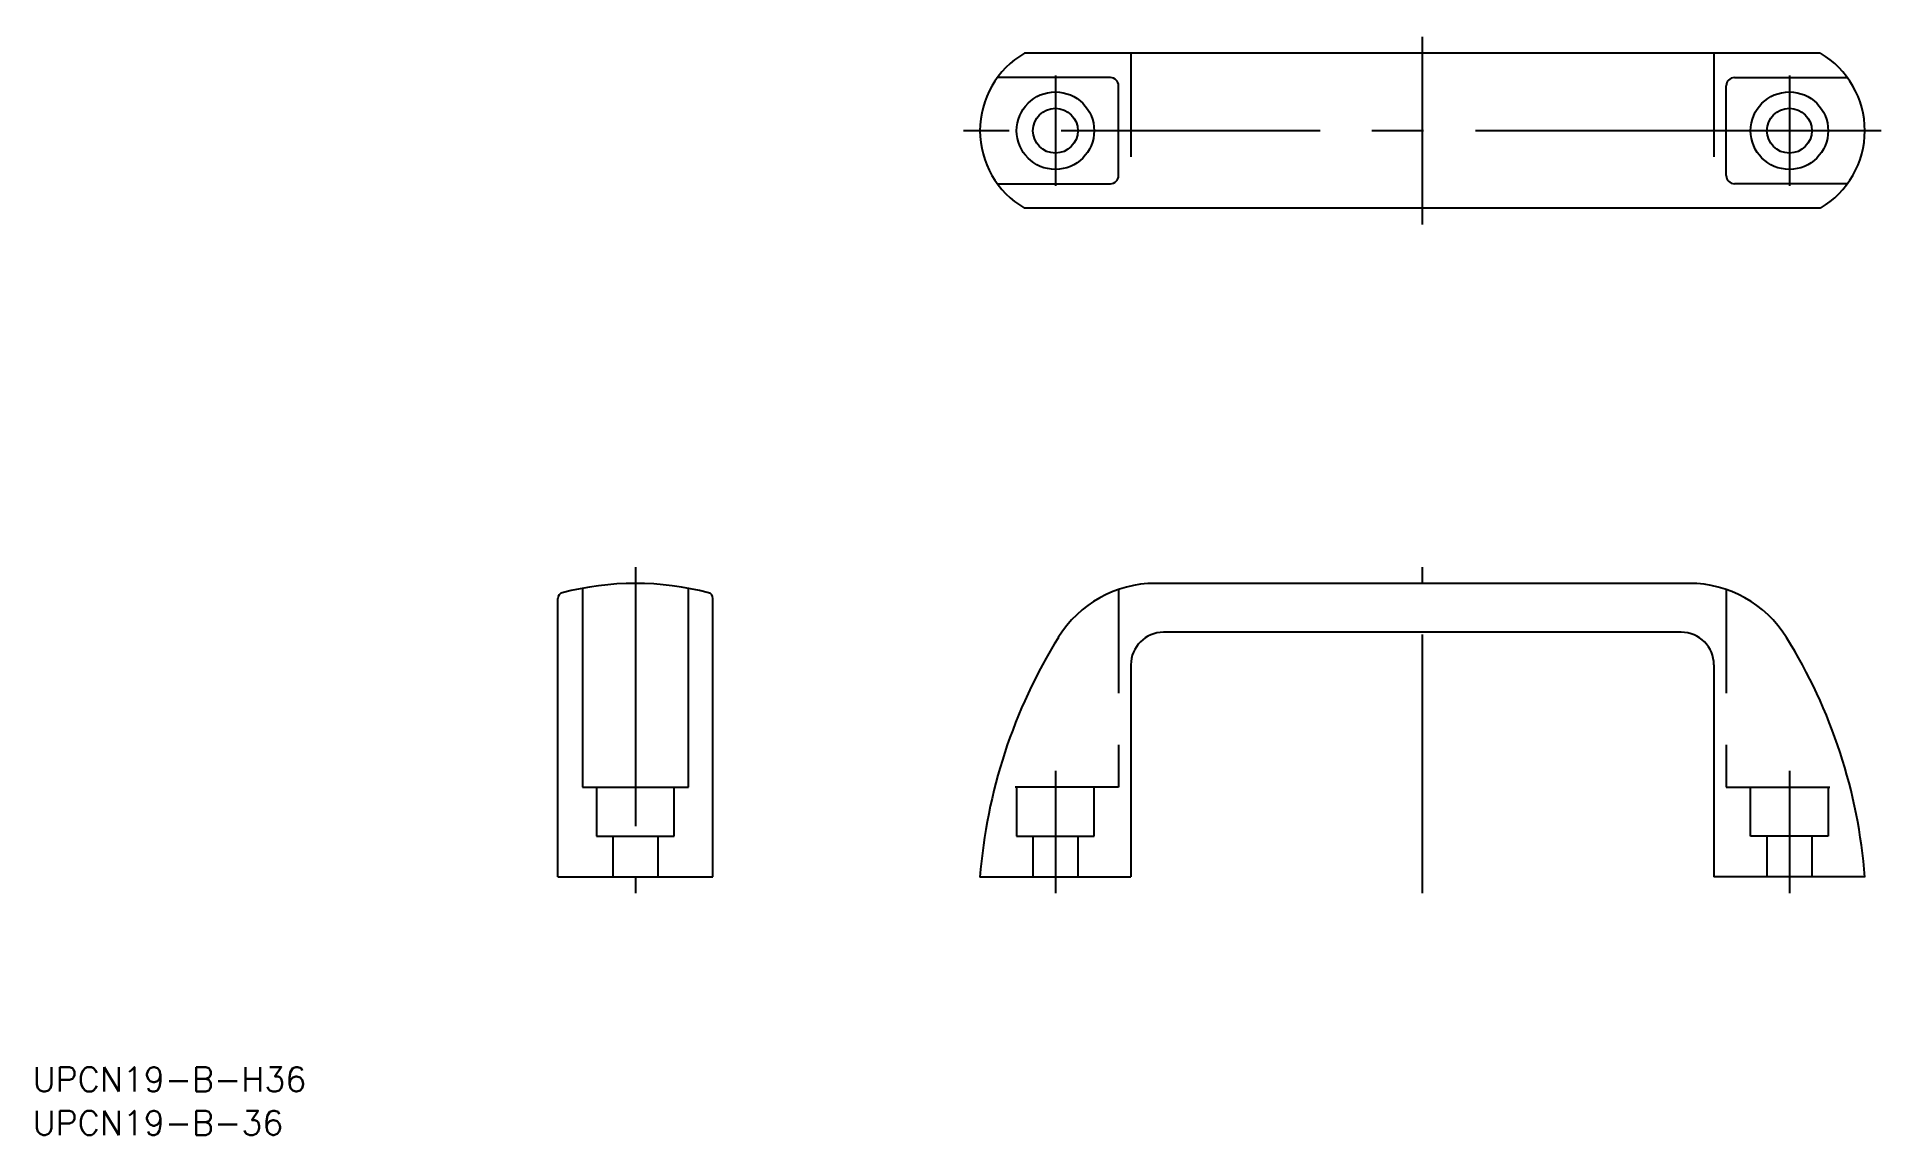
# Model space of a CAD drawing. Extents: x -73 to 153, y -32 to 103.
import ezdxf

# ---------------------------------------------------------------- set-up
doc = ezdxf.new("R2010")
doc.units = 0
doc.linetypes.add('CENTER', pattern=[50.8, 31.75, -6.35, 6.35, -6.35])
doc.linetypes.add('DASHED', pattern=[19.05, 12.7, -6.35])
doc.layers.get('0').update_dxf_attribs({"linetype": 'CONTINUOUS'})
doc.layers.add('CENTER', color=1, linetype='CENTER')
doc.styles.get("Standard").update_dxf_attribs({"font": 'txt.shx', "height": 3, "bigfont": 'bigfont.shx'})

msp = doc.modelspace()

# ---------------------------------------------------------------- linework, layer by layer
at = {"color": 7, "linetype": 'CONTINUOUS'}
for p, q in [((145.29, 101), (47.7, 101)), ((58.25, 98), (44.37, 98)), ((134.75, 98), (148.62, 98)), ((59.25, 86), (59.25, 97)), ((133.75, 86), (133.75, 97)), ((44.37, 85), (58.25, 85)), ((148.62, 85), (134.75, 85)), ((145.29, 82), (47.7, 82)), ((-9.5, 0), (-9.5, 34.16)), ((-6.5, 35.4), (-6.5, 11)), ((6.5, 11), (6.5, 35.4)), ((9.5, 0), (9.5, 34.16)), ((129.24, 36), (63.75, 36)), ((128.25, 30), (64.75, 30)), ((60.75, 26), (60.75, 0)), ((132.25, 26), (132.25, 0)), ((-6.5, 11), (6.5, 11)), ((-9.5, 0), (9.5, 0)), ((42.25, 0), (42.25, 0)), ((42.25, 0), (60.75, 0)), ((47.5, 0), (47.5, 0)), ((150.75, 0), (132.25, 0)), ((150.75, 0), (150.75, 0)), ((53, 0), (53, 0))]:
    msp.add_line(p, q, dxfattribs=at)
at = {"color": 3, "linetype": 'DASHED'}
for p, q in [((60.75, 101), (60.75, 82)), ((132.25, 101), (132.25, 82)), ((59.25, 35.25), (59.25, 11)), ((133.75, 35.25), (133.75, 11)), ((-4.75, 11), (-4.75, 5)), ((4.75, 5), (4.75, 11)), ((59.25, 11), (44.05, 11)), ((46.75, 11), (46.75, 5)), ((56.25, 5), (56.25, 11)), ((133.75, 11), (148.95, 11)), ((136.75, 5), (136.75, 11)), ((146.25, 11), (146.25, 5)), ((-4.75, 5), (4.75, 5)), ((-2.75, 5), (-2.75, 0)), ((2.75, 5), (2.75, 0)), ((46.75, 5), (56.25, 5)), ((48.75, 5), (48.75, 0)), ((54.25, 5), (54.25, 0)), ((146.25, 5), (136.75, 5)), ((138.75, 5), (138.75, 0)), ((144.25, 5), (144.25, 0))]:
    msp.add_line(p, q, dxfattribs=at)
at = {"color": 7, "linetype": 'CONTINUOUS'}
for centre, radius in [((51.5, 91.5), 4.75), ((141.5, 91.5), 4.75), ((51.5, 91.5), 2.75), ((141.5, 91.5), 2.75)]:
    msp.add_circle(centre, radius, dxfattribs=at)
for centre, radius, start, end in [((53.25, 91.5), 11, 120.2726, 239.7274), ((139.75, 91.5), 11, 300.2726, 59.7274), ((58.25, 97), 1, 360, 90), ((134.75, 97), 1, 90, 180), ((58.25, 86), 1, 270, 360), ((134.75, 86), 1, 180, 270), ((-8.8, 34.16), 0.7, 104.7185, 180), ((0, 0.66), 35.34, 75.2815, 104.7185), ((8.8, 34.16), 0.7, 0, 75.2815), ((63.75, 22), 14, 90, 148.182), ((129.24, 22), 14, 31.8185, 90), ((64.75, 26), 4, 90, 180), ((128.25, 26), 4, 0, 90), ((107.3, -5.02), 65.24, 148.1815, 175.5897), ((85.71, -5.02), 65.24, 4.4092, 31.8212)]:
    msp.add_arc(centre, radius, start, end, dxfattribs=at)
at = {"layer": 'CENTER', "color": 1, "linetype": 'CENTER'}
for p, q in [((96.5, 80), (96.5, 103)), ((51.5, 98.25), (51.5, 84.75)), ((141.5, 98.25), (141.5, 84.75)), ((134.75, 91.5), (40.25, 91.5)), ((152.75, 91.5), (134.75, 91.5)), ((0, 38), (0, -2)), ((96.5, -2), (96.5, 38)), ((51.5, 13), (51.5, -2)), ((141.5, 13), (141.5, -2))]:
    msp.add_line(p, q, dxfattribs=at)

# ---------------------------------------------------------------- texts
at = {"color": 7, "linetype": 'CONTINUOUS'}
for s, p in [('UPCN19-B-H36', (-73.9, -26.3)), ('UPCN19-B-36', (-73.9, -31.65))]:
    msp.add_text(s, height=3, dxfattribs=at).set_placement(p)

doc.saveas('drawing.dxf')
